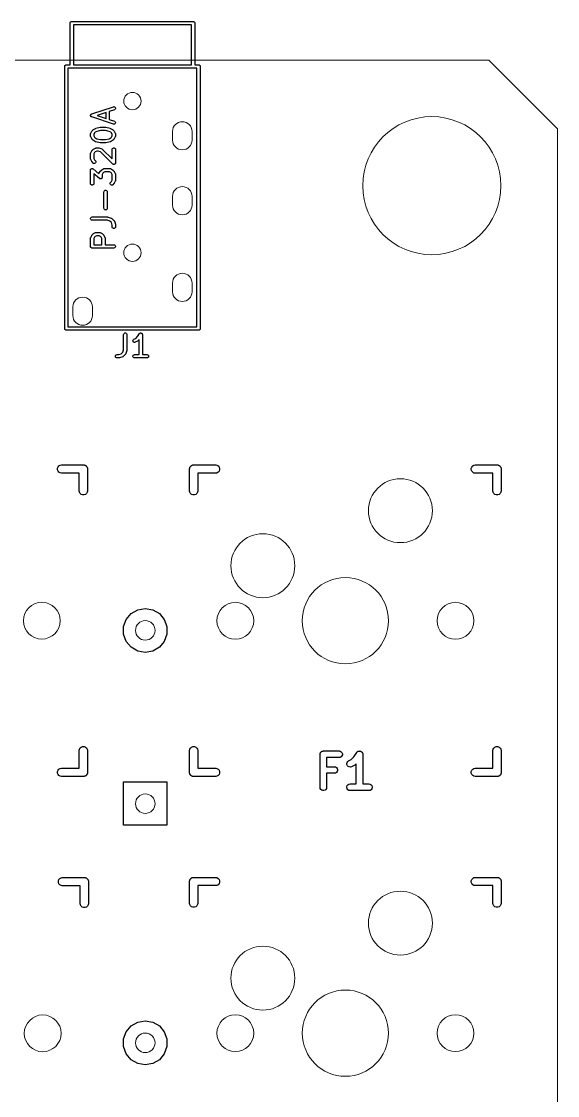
# Model space of a CAD drawing. Header units: millimetres. Extents: x 24 to 207, y 13 to 184.
# Drawn here: x 142.48 to 167.22, y 134.18 to 183.76 of the extents above; entities that cross this region are included whole.
import ezdxf

# ---------------------------------------------------------------- set-up
doc = ezdxf.new("R2010")
doc.units = ezdxf.units.MM
doc.header["$MEASUREMENT"] = 0
doc.layers.get('0').update_dxf_attribs({"lineweight": 0, "true_color": 0xf6921e})
doc.layers.add('PCB', color=7, linetype='Continuous', lineweight=0, true_color=0x38e42f)
doc.layers.add('Silk', color=142, linetype='Continuous')

# ---------------------------------------------------------------- blocks, each defined once
blk = doc.blocks.new('PCB')
at = {"color": 0}
for p, q in [((101.98, 62.65), (-34.986, 62.65)), ((105.149, 59.475), (101.98, 62.65)), ((87.383, 59.353), (87.383, 58.953)), ((88.283, 58.953), (88.283, 59.353)), ((105.149, 59.475), (105.15, -37.577)), ((87.383, 56.353), (87.383, 55.953)), ((88.283, 55.953), (88.283, 56.353)), ((87.383, 52.353), (87.383, 51.953)), ((88.283, 51.953), (88.283, 52.353)), ((82.783, 51.253), (82.783, 50.853)), ((83.683, 50.853), (83.683, 51.253))]:
    blk.add_line(p, q, dxfattribs=at)
for centre, radius in [((85.533, 60.753), 0.4), ((99.346, 56.849), 3.188), ((85.533, 53.753), 0.4), ((97.9, 41.844), 1.475), ((91.55, 39.304), 1.475), ((95.36, 36.764), 1.99), ((81.348, 36.766), 0.85), ((90.28, 36.764), 0.85), ((100.44, 36.764), 0.85), ((86.124, 36.319), 0.45), ((86.124, 28.319), 0.45), ((97.9, 22.804), 1.475), ((91.55, 20.264), 1.475), ((95.36, 17.724), 1.99), ((81.39, 17.716), 0.85), ((90.28, 17.724), 0.85), ((100.44, 17.724), 0.85), ((86.124, 17.279), 0.45)]:
    blk.add_circle(centre, radius, dxfattribs=at)
for centre, start, end in [((87.833, 59.353), 90, 180), ((87.833, 59.353), 0, 90), ((87.833, 58.953), 180, 270), ((87.833, 58.953), 270, 0), ((87.833, 56.353), 90, 180), ((87.833, 56.353), 0, 90), ((87.833, 55.953), 180, 270), ((87.833, 55.953), 270, 0), ((87.833, 52.353), 90, 180), ((87.833, 52.353), 0, 90), ((83.233, 51.253), 90, 180), ((83.233, 51.253), 0, 90), ((87.833, 51.953), 180, 270), ((87.833, 51.953), 270, 0), ((83.233, 50.853), 180, 270), ((83.233, 50.853), 270, 0)]:
    blk.add_arc(centre, 0.45, start, end, dxfattribs=at)

msp = doc.modelspace()

# ---------------------------------------------------------------- linework, layer by layer
at = {"layer": 'Silk', "linetype": 'Continuous'}
for p, q in [((144.728, 183.699), (144.73, 183.705)), ((144.728, 183.692), (144.728, 183.699)), ((144.728, 181.761), (144.728, 183.692)), ((144.73, 183.705), (144.731, 183.712)), ((144.731, 183.712), (144.735, 183.717)), ((144.735, 183.717), (144.737, 183.724)), ((144.737, 183.724), (144.741, 183.729)), ((144.741, 183.729), (144.745, 183.734)), ((144.745, 183.734), (144.75, 183.739)), ((144.75, 183.739), (144.754, 183.744)), ((144.754, 183.744), (144.76, 183.747)), ((144.76, 183.747), (144.765, 183.751)), ((144.765, 183.751), (144.771, 183.754)), ((144.771, 183.754), (144.777, 183.757)), ((144.777, 183.757), (144.784, 183.758)), ((144.784, 183.758), (144.79, 183.761)), ((144.79, 183.761), (144.796, 183.761)), ((144.796, 183.761), (144.797, 183.761)), ((144.797, 183.761), (150.41, 183.761)), ((144.878, 183.611), (144.878, 181.761)), ((150.328, 183.611), (144.878, 183.611)), ((150.328, 181.761), (150.328, 183.611)), ((150.41, 183.761), (150.416, 183.761)), ((150.41, 183.761), (150.41, 183.761)), ((150.416, 183.761), (150.423, 183.758)), ((150.423, 183.758), (150.429, 183.757)), ((150.429, 183.757), (150.435, 183.754)), ((150.435, 183.754), (150.441, 183.751)), ((150.441, 183.751), (150.446, 183.747)), ((150.446, 183.747), (150.452, 183.744)), ((150.452, 183.744), (150.456, 183.739)), ((150.456, 183.739), (150.461, 183.734)), ((150.461, 183.734), (150.465, 183.729)), ((150.465, 183.729), (150.469, 183.724)), ((150.469, 183.724), (150.471, 183.717)), ((150.471, 183.717), (150.475, 183.712)), ((150.475, 183.712), (150.476, 183.705)), ((150.476, 183.705), (150.478, 183.699)), ((150.478, 183.699), (150.478, 183.692)), ((150.478, 183.692), (150.478, 183.692)), ((150.478, 183.692), (150.478, 181.761)), ((144.478, 181.699), (144.48, 181.705)), ((144.478, 181.692), (144.478, 181.699)), ((144.478, 169.599), (144.478, 181.692)), ((144.478, 181.692), (144.478, 181.692)), ((144.48, 181.705), (144.481, 181.712)), ((144.481, 181.712), (144.485, 181.717)), ((144.485, 181.717), (144.487, 181.724)), ((144.487, 181.724), (144.491, 181.729)), ((144.491, 181.729), (144.495, 181.734)), ((144.495, 181.734), (144.5, 181.739)), ((144.5, 181.739), (144.504, 181.744)), ((144.504, 181.744), (144.51, 181.747)), ((144.51, 181.747), (144.515, 181.751)), ((144.515, 181.751), (144.521, 181.754)), ((144.521, 181.754), (144.527, 181.757)), ((144.527, 181.757), (144.534, 181.758)), ((144.534, 181.758), (144.54, 181.761)), ((144.54, 181.761), (144.546, 181.761)), ((144.546, 181.761), (144.547, 181.761)), ((144.547, 181.761), (144.728, 181.761)), ((144.628, 181.611), (144.628, 169.661)), ((150.578, 181.611), (144.628, 181.611)), ((144.878, 181.761), (150.328, 181.761)), ((150.478, 181.761), (150.66, 181.761)), ((150.578, 169.661), (150.578, 181.611)), ((150.66, 181.761), (150.66, 181.761)), ((150.66, 181.761), (150.666, 181.761)), ((150.666, 181.761), (150.673, 181.758)), ((150.673, 181.758), (150.679, 181.757)), ((150.679, 181.757), (150.685, 181.754)), ((150.685, 181.754), (150.691, 181.751)), ((150.691, 181.751), (150.696, 181.747)), ((150.696, 181.747), (150.702, 181.744)), ((150.702, 181.744), (150.706, 181.739)), ((150.706, 181.739), (150.711, 181.734)), ((150.711, 181.734), (150.715, 181.729)), ((150.715, 181.729), (150.719, 181.724)), ((150.719, 181.724), (150.721, 181.717)), ((150.721, 181.717), (150.725, 181.712)), ((150.725, 181.712), (150.726, 181.705)), ((150.726, 181.705), (150.728, 181.699)), ((150.728, 181.699), (150.728, 181.692)), ((150.728, 181.692), (150.728, 181.692)), ((150.728, 181.692), (150.728, 169.579)), ((145.708, 179.486), (145.717, 179.492)), ((145.717, 179.492), (145.719, 179.492)), ((145.719, 179.492), (145.721, 179.493)), ((145.721, 179.493), (146.721, 179.827)), ((146.384, 179.556), (145.982, 179.422)), ((146.384, 179.288), (146.384, 179.556)), ((146.769, 179.685), (146.534, 179.606)), ((146.534, 179.606), (146.534, 179.238)), ((146.721, 179.827), (146.747, 179.831)), ((146.747, 179.831), (146.772, 179.825)), ((146.791, 179.697), (146.769, 179.685)), ((146.772, 179.825), (146.795, 179.812)), ((146.809, 179.716), (146.791, 179.697)), ((146.795, 179.812), (146.811, 179.791)), ((146.818, 179.741), (146.809, 179.716)), ((146.811, 179.791), (146.819, 179.767)), ((146.819, 179.767), (146.818, 179.741)), ((145.671, 179.437), (145.675, 179.448)), ((145.671, 179.435), (145.671, 179.437)), ((145.671, 179.433), (145.671, 179.435)), ((145.671, 179.422), (145.671, 179.433)), ((145.671, 179.411), (145.671, 179.422)), ((145.671, 179.409), (145.671, 179.411)), ((145.671, 179.407), (145.671, 179.409)), ((145.675, 179.397), (145.671, 179.407)), ((145.675, 179.448), (145.679, 179.458)), ((145.679, 179.387), (145.675, 179.397)), ((145.679, 179.458), (145.68, 179.46)), ((145.68, 179.385), (145.679, 179.387)), ((145.68, 179.46), (145.681, 179.462)), ((145.681, 179.383), (145.68, 179.385)), ((145.681, 179.462), (145.688, 179.47)), ((145.688, 179.375), (145.681, 179.383)), ((145.688, 179.47), (145.695, 179.478)), ((145.695, 179.366), (145.688, 179.375)), ((145.695, 179.478), (145.697, 179.48)), ((145.697, 179.365), (145.695, 179.366)), ((145.697, 179.48), (145.698, 179.481)), ((145.698, 179.364), (145.697, 179.365)), ((145.698, 179.481), (145.708, 179.486)), ((145.708, 179.358), (145.698, 179.364)), ((145.717, 179.353), (145.708, 179.358)), ((145.719, 179.352), (145.717, 179.353)), ((145.721, 179.351), (145.719, 179.352)), ((146.721, 179.018), (145.721, 179.351)), ((145.982, 179.422), (146.384, 179.288)), ((146.534, 179.238), (146.769, 179.16)), ((146.747, 179.014), (146.721, 179.018)), ((146.772, 179.019), (146.747, 179.014)), ((146.769, 179.16), (146.791, 179.148)), ((146.795, 179.033), (146.772, 179.019)), ((146.791, 179.148), (146.809, 179.128)), ((146.811, 179.053), (146.795, 179.033)), ((146.809, 179.128), (146.818, 179.104)), ((146.819, 179.078), (146.811, 179.053)), ((146.818, 179.104), (146.819, 179.078)), ((145.67, 178.574), (145.673, 178.582)), ((145.671, 178.569), (145.67, 178.574)), ((145.67, 178.565), (145.671, 178.569)), ((145.67, 178.47), (145.67, 178.565)), ((145.673, 178.582), (145.674, 178.591)), ((145.674, 178.591), (145.676, 178.595)), ((145.676, 178.595), (145.678, 178.599)), ((145.678, 178.599), (145.725, 178.694)), ((145.725, 178.694), (145.733, 178.704)), ((145.733, 178.704), (145.739, 178.713)), ((145.739, 178.713), (145.787, 178.761)), ((145.787, 178.761), (145.797, 178.768)), ((145.797, 178.768), (145.806, 178.775)), ((145.806, 178.775), (145.902, 178.823)), ((145.854, 178.616), (145.82, 178.547)), ((145.82, 178.547), (145.82, 178.488)), ((145.884, 178.646), (145.854, 178.616)), ((145.961, 178.685), (145.884, 178.646)), ((145.902, 178.823), (145.91, 178.825)), ((145.91, 178.825), (145.917, 178.828)), ((145.917, 178.828), (146.108, 178.876)), ((146.135, 178.728), (145.961, 178.685)), ((146.108, 178.876), (146.117, 178.877)), ((146.117, 178.877), (146.126, 178.878)), ((146.126, 178.878), (146.364, 178.878)), ((146.355, 178.728), (146.135, 178.728)), ((146.528, 178.685), (146.355, 178.728)), ((146.364, 178.878), (146.373, 178.877)), ((146.373, 178.877), (146.382, 178.876)), ((146.382, 178.876), (146.573, 178.828)), ((146.605, 178.646), (146.528, 178.685)), ((146.573, 178.828), (146.58, 178.825)), ((146.58, 178.825), (146.588, 178.823)), ((146.588, 178.823), (146.683, 178.775)), ((146.636, 178.616), (146.605, 178.646)), ((146.67, 178.547), (146.636, 178.616)), ((146.67, 178.488), (146.67, 178.547)), ((146.683, 178.775), (146.693, 178.768)), ((146.693, 178.768), (146.703, 178.761)), ((146.703, 178.761), (146.75, 178.713)), ((146.75, 178.713), (146.757, 178.704)), ((146.757, 178.704), (146.764, 178.694)), ((146.764, 178.694), (146.812, 178.599)), ((146.812, 178.599), (146.813, 178.595)), ((146.813, 178.595), (146.815, 178.591)), ((146.815, 178.591), (146.817, 178.582)), ((146.817, 178.582), (146.819, 178.574)), ((146.819, 178.574), (146.819, 178.569)), ((146.819, 178.569), (146.82, 178.565)), ((146.82, 178.565), (146.82, 178.47)), ((145.671, 178.466), (145.67, 178.47)), ((145.67, 178.461), (145.671, 178.466)), ((145.673, 178.453), (145.67, 178.461)), ((145.674, 178.444), (145.673, 178.453)), ((145.676, 178.441), (145.674, 178.444)), ((145.678, 178.436), (145.676, 178.441)), ((145.725, 178.341), (145.678, 178.436)), ((145.733, 178.331), (145.725, 178.341)), ((145.739, 178.322), (145.733, 178.331)), ((145.787, 178.274), (145.739, 178.322)), ((145.797, 178.267), (145.787, 178.274)), ((145.806, 178.26), (145.797, 178.267)), ((145.902, 178.212), (145.806, 178.26)), ((145.82, 178.488), (145.854, 178.419)), ((145.854, 178.419), (145.884, 178.389)), ((145.884, 178.389), (145.961, 178.35)), ((145.91, 178.21), (145.902, 178.212)), ((145.917, 178.207), (145.91, 178.21)), ((146.108, 178.159), (145.917, 178.207)), ((145.961, 178.35), (146.135, 178.307)), ((146.117, 178.158), (146.108, 178.159)), ((146.126, 178.157), (146.117, 178.158)), ((146.364, 178.157), (146.126, 178.157)), ((146.135, 178.307), (146.355, 178.307)), ((146.355, 178.307), (146.528, 178.35)), ((146.373, 178.158), (146.364, 178.157)), ((146.382, 178.159), (146.373, 178.158)), ((146.573, 178.207), (146.382, 178.159)), ((146.528, 178.35), (146.605, 178.389)), ((146.58, 178.21), (146.573, 178.207)), ((146.588, 178.212), (146.58, 178.21)), ((146.683, 178.26), (146.588, 178.212)), ((146.605, 178.389), (146.636, 178.419)), ((146.636, 178.419), (146.67, 178.488)), ((146.693, 178.267), (146.683, 178.26)), ((146.703, 178.274), (146.693, 178.267)), ((146.75, 178.322), (146.703, 178.274)), ((146.757, 178.332), (146.75, 178.322)), ((146.764, 178.341), (146.757, 178.332)), ((146.812, 178.436), (146.764, 178.341)), ((146.813, 178.441), (146.812, 178.436)), ((146.815, 178.444), (146.813, 178.441)), ((146.817, 178.453), (146.815, 178.444)), ((146.819, 178.461), (146.817, 178.453)), ((146.82, 178.47), (146.819, 178.466)), ((146.819, 178.466), (146.819, 178.461)), ((145.67, 177.669), (145.673, 177.677)), ((145.671, 177.665), (145.67, 177.669)), ((145.67, 177.66), (145.671, 177.665)), ((145.67, 177.422), (145.67, 177.66)), ((145.673, 177.677), (145.674, 177.686)), ((145.674, 177.686), (145.676, 177.69)), ((145.676, 177.69), (145.678, 177.694)), ((145.678, 177.694), (145.725, 177.789)), ((145.725, 177.789), (145.733, 177.799)), ((145.733, 177.799), (145.739, 177.809)), ((145.739, 177.809), (145.787, 177.856)), ((145.787, 177.856), (145.797, 177.863)), ((145.797, 177.863), (145.806, 177.87)), ((145.806, 177.87), (145.902, 177.918)), ((145.854, 177.711), (145.82, 177.643)), ((145.82, 177.643), (145.82, 177.44)), ((145.884, 177.742), (145.854, 177.711)), ((145.953, 177.776), (145.884, 177.742)), ((145.902, 177.918), (145.906, 177.919)), ((145.906, 177.919), (145.91, 177.921)), ((145.91, 177.921), (145.918, 177.923)), ((145.918, 177.923), (145.927, 177.925)), ((145.927, 177.925), (145.931, 177.925)), ((145.931, 177.925), (145.935, 177.926)), ((145.935, 177.926), (146.031, 177.926)), ((146.018, 177.776), (145.953, 177.776)), ((146.133, 177.738), (146.018, 177.776)), ((146.031, 177.926), (146.042, 177.924)), ((146.042, 177.924), (146.054, 177.922)), ((146.054, 177.922), (146.197, 177.874)), ((146.692, 177.179), (146.133, 177.738)), ((146.197, 177.874), (146.201, 177.872)), ((146.201, 177.872), (146.205, 177.871)), ((146.205, 177.871), (146.212, 177.866)), ((146.212, 177.866), (146.22, 177.862)), ((146.22, 177.862), (146.223, 177.859)), ((146.223, 177.859), (146.226, 177.856)), ((146.226, 177.856), (146.67, 177.413)), ((146.67, 177.851), (146.674, 177.877)), ((146.67, 177.413), (146.67, 177.851)), ((146.674, 177.877), (146.687, 177.899)), ((146.687, 177.899), (146.707, 177.916)), ((146.707, 177.916), (146.732, 177.925)), ((146.732, 177.925), (146.758, 177.925)), ((146.758, 177.925), (146.782, 177.916)), ((146.782, 177.916), (146.802, 177.899)), ((146.802, 177.899), (146.815, 177.877)), ((146.815, 177.877), (146.82, 177.851)), ((146.82, 177.851), (146.82, 177.232)), ((145.671, 177.418), (145.67, 177.422)), ((145.67, 177.414), (145.671, 177.418)), ((145.673, 177.405), (145.67, 177.414)), ((145.674, 177.397), (145.673, 177.405)), ((145.676, 177.393), (145.674, 177.397)), ((145.678, 177.389), (145.676, 177.393)), ((145.725, 177.294), (145.678, 177.389)), ((145.733, 177.284), (145.725, 177.294)), ((145.739, 177.274), (145.733, 177.284)), ((145.787, 177.226), (145.739, 177.274)), ((145.808, 177.211), (145.787, 177.226)), ((145.834, 177.205), (145.808, 177.211)), ((145.82, 177.44), (145.854, 177.372)), ((145.859, 177.207), (145.834, 177.205)), ((145.854, 177.372), (145.893, 177.332)), ((145.883, 177.218), (145.859, 177.207)), ((145.901, 177.236), (145.883, 177.218)), ((145.893, 177.332), (145.908, 177.311)), ((145.912, 177.26), (145.901, 177.236)), ((145.908, 177.311), (145.915, 177.286)), ((145.915, 177.286), (145.912, 177.26)), ((146.7, 177.173), (146.692, 177.179)), ((146.707, 177.167), (146.7, 177.173)), ((146.71, 177.166), (146.707, 177.167)), ((146.713, 177.164), (146.71, 177.166)), ((146.723, 177.161), (146.713, 177.164)), ((146.732, 177.158), (146.723, 177.161)), ((146.735, 177.158), (146.732, 177.158)), ((146.738, 177.157), (146.735, 177.158)), ((146.748, 177.158), (146.738, 177.157)), ((146.758, 177.158), (146.748, 177.158)), ((146.761, 177.159), (146.758, 177.158)), ((146.764, 177.159), (146.761, 177.159)), ((146.773, 177.164), (146.764, 177.159)), ((146.782, 177.167), (146.773, 177.164)), ((146.785, 177.169), (146.782, 177.167)), ((146.788, 177.17), (146.785, 177.169)), ((146.795, 177.177), (146.788, 177.17)), ((146.802, 177.184), (146.795, 177.177)), ((146.804, 177.186), (146.802, 177.184)), ((146.806, 177.189), (146.804, 177.186)), ((146.81, 177.198), (146.806, 177.189)), ((146.815, 177.206), (146.81, 177.198)), ((146.816, 177.209), (146.815, 177.206)), ((146.817, 177.212), (146.816, 177.209)), ((146.818, 177.222), (146.817, 177.212)), ((146.82, 177.232), (146.818, 177.222)), ((145.67, 176.899), (145.671, 176.906)), ((145.67, 176.279), (145.67, 176.899)), ((145.671, 176.913), (145.673, 176.918)), ((145.671, 176.906), (145.671, 176.913)), ((145.673, 176.918), (145.674, 176.924)), ((145.674, 176.924), (145.678, 176.931)), ((145.678, 176.931), (145.681, 176.937)), ((145.681, 176.937), (145.684, 176.942)), ((145.684, 176.942), (145.687, 176.947)), ((145.687, 176.947), (145.693, 176.951)), ((145.693, 176.951), (145.698, 176.957)), ((145.698, 176.957), (145.703, 176.96)), ((145.703, 176.96), (145.707, 176.963)), ((145.707, 176.963), (145.714, 176.966)), ((145.714, 176.966), (145.721, 176.97)), ((145.721, 176.97), (145.726, 176.97)), ((145.726, 176.97), (145.732, 176.972)), ((145.732, 176.972), (145.739, 176.972)), ((145.739, 176.972), (145.746, 176.973)), ((145.746, 176.973), (145.752, 176.972)), ((145.752, 176.972), (145.758, 176.972)), ((145.758, 176.972), (145.765, 176.97)), ((145.765, 176.97), (145.772, 176.968)), ((145.772, 176.968), (145.777, 176.965)), ((145.777, 176.965), (145.782, 176.963)), ((145.782, 176.963), (145.788, 176.959)), ((145.788, 176.959), (145.794, 176.955)), ((145.794, 176.955), (146.054, 176.727)), ((146.076, 176.509), (145.82, 176.733)), ((145.82, 176.733), (145.82, 176.279)), ((146.054, 176.727), (146.055, 176.734)), ((146.055, 176.734), (146.057, 176.737)), ((146.057, 176.737), (146.059, 176.742)), ((146.059, 176.742), (146.106, 176.837)), ((146.106, 176.837), (146.113, 176.846)), ((146.113, 176.846), (146.12, 176.856)), ((146.12, 176.856), (146.168, 176.904)), ((146.168, 176.904), (146.178, 176.911)), ((146.178, 176.911), (146.187, 176.918)), ((146.183, 176.517), (146.178, 176.512)), ((146.186, 176.522), (146.183, 176.517)), ((146.19, 176.526), (146.186, 176.522)), ((146.187, 176.918), (146.283, 176.966)), ((146.193, 176.533), (146.19, 176.526)), ((146.196, 176.54), (146.193, 176.533)), ((146.197, 176.545), (146.196, 176.54)), ((146.199, 176.551), (146.197, 176.545)), ((146.201, 176.565), (146.199, 176.558)), ((146.199, 176.558), (146.199, 176.551)), ((146.235, 176.759), (146.201, 176.69)), ((146.201, 176.69), (146.201, 176.565)), ((146.265, 176.789), (146.235, 176.759)), ((146.334, 176.824), (146.265, 176.789)), ((146.283, 176.966), (146.287, 176.967)), ((146.287, 176.967), (146.291, 176.969)), ((146.291, 176.969), (146.299, 176.971)), ((146.299, 176.971), (146.308, 176.973)), ((146.308, 176.973), (146.312, 176.973)), ((146.312, 176.973), (146.316, 176.974)), ((146.316, 176.974), (146.554, 176.974)), ((146.537, 176.824), (146.334, 176.824)), ((146.605, 176.789), (146.537, 176.824)), ((146.554, 176.974), (146.559, 176.973)), ((146.559, 176.973), (146.563, 176.973)), ((146.563, 176.973), (146.571, 176.971)), ((146.571, 176.971), (146.58, 176.969)), ((146.58, 176.969), (146.584, 176.967)), ((146.584, 176.967), (146.588, 176.966)), ((146.588, 176.966), (146.683, 176.918)), ((146.636, 176.759), (146.605, 176.789)), ((146.67, 176.69), (146.636, 176.759)), ((146.67, 176.44), (146.67, 176.69)), ((146.683, 176.918), (146.693, 176.911)), ((146.693, 176.911), (146.703, 176.904)), ((146.703, 176.904), (146.75, 176.856)), ((146.75, 176.856), (146.757, 176.846)), ((146.757, 176.846), (146.764, 176.837)), ((146.764, 176.837), (146.812, 176.742)), ((146.812, 176.742), (146.813, 176.737)), ((146.813, 176.737), (146.815, 176.734)), ((146.815, 176.734), (146.817, 176.725)), ((146.817, 176.725), (146.819, 176.717)), ((146.819, 176.717), (146.819, 176.712)), ((146.819, 176.712), (146.82, 176.708)), ((146.82, 176.708), (146.82, 176.422)), ((145.674, 176.254), (145.67, 176.279)), ((145.687, 176.231), (145.674, 176.254)), ((145.707, 176.215), (145.687, 176.231)), ((145.732, 176.206), (145.707, 176.215)), ((145.758, 176.206), (145.732, 176.206)), ((145.782, 176.215), (145.758, 176.206)), ((145.802, 176.231), (145.782, 176.215)), ((145.815, 176.254), (145.802, 176.231)), ((145.82, 176.279), (145.815, 176.254)), ((146.083, 176.505), (146.076, 176.509)), ((146.088, 176.5), (146.083, 176.505)), ((146.094, 176.498), (146.088, 176.5)), ((146.099, 176.495), (146.094, 176.498)), ((146.106, 176.494), (146.099, 176.495)), ((146.113, 176.491), (146.106, 176.494)), ((146.119, 176.491), (146.113, 176.491)), ((146.124, 176.49), (146.119, 176.491)), ((146.131, 176.491), (146.124, 176.49)), ((146.139, 176.491), (146.131, 176.491)), ((146.144, 176.493), (146.139, 176.491)), ((146.15, 176.494), (146.144, 176.493)), ((146.156, 176.498), (146.15, 176.494)), ((146.163, 176.5), (146.156, 176.498)), ((146.168, 176.504), (146.163, 176.5)), ((146.173, 176.507), (146.168, 176.504)), ((146.178, 176.512), (146.173, 176.507)), ((146.575, 176.286), (146.582, 176.311)), ((146.577, 176.26), (146.575, 176.286)), ((146.588, 176.236), (146.577, 176.26)), ((146.582, 176.311), (146.597, 176.332)), ((146.607, 176.218), (146.588, 176.236)), ((146.597, 176.332), (146.636, 176.372)), ((146.63, 176.207), (146.607, 176.218)), ((146.656, 176.205), (146.63, 176.207)), ((146.636, 176.372), (146.67, 176.44)), ((146.681, 176.211), (146.656, 176.205)), ((146.703, 176.226), (146.681, 176.211)), ((146.75, 176.274), (146.703, 176.226)), ((146.757, 176.284), (146.75, 176.274)), ((146.764, 176.294), (146.757, 176.284)), ((146.812, 176.389), (146.764, 176.294)), ((146.813, 176.393), (146.812, 176.389)), ((146.815, 176.397), (146.813, 176.393)), ((146.817, 176.405), (146.815, 176.397)), ((146.819, 176.414), (146.817, 176.405)), ((146.82, 176.422), (146.819, 176.418)), ((146.819, 176.418), (146.819, 176.414)), ((146.289, 175.899), (146.293, 175.924)), ((146.289, 175.137), (146.289, 175.899)), ((146.293, 175.924), (146.306, 175.947)), ((146.306, 175.947), (146.326, 175.963)), ((146.326, 175.963), (146.351, 175.972)), ((146.351, 175.972), (146.377, 175.972)), ((146.377, 175.972), (146.401, 175.963)), ((146.401, 175.963), (146.421, 175.947)), ((146.421, 175.947), (146.434, 175.924)), ((146.434, 175.924), (146.439, 175.899)), ((146.439, 175.899), (146.439, 175.137)), ((146.293, 175.111), (146.289, 175.137)), ((146.306, 175.088), (146.293, 175.111)), ((146.326, 175.072), (146.306, 175.088)), ((146.351, 175.063), (146.326, 175.072)), ((146.377, 175.063), (146.351, 175.063)), ((146.401, 175.072), (146.377, 175.063)), ((146.421, 175.088), (146.401, 175.072)), ((146.434, 175.111), (146.421, 175.088)), ((146.439, 175.137), (146.434, 175.111)), ((145.671, 174.673), (145.68, 174.698)), ((145.671, 174.647), (145.671, 174.673)), ((145.68, 174.623), (145.671, 174.647)), ((145.68, 174.698), (145.697, 174.718)), ((145.697, 174.603), (145.68, 174.623)), ((145.697, 174.718), (145.719, 174.731)), ((145.719, 174.59), (145.697, 174.603)), ((145.719, 174.731), (145.745, 174.735)), ((145.745, 174.585), (145.719, 174.59)), ((145.745, 174.735), (146.459, 174.735)), ((146.447, 174.585), (145.745, 174.585)), ((146.561, 174.547), (146.447, 174.585)), ((146.459, 174.735), (146.471, 174.733)), ((146.471, 174.733), (146.483, 174.732)), ((146.483, 174.732), (146.626, 174.684)), ((146.632, 174.477), (146.561, 174.547)), ((146.626, 174.684), (146.629, 174.682)), ((146.629, 174.682), (146.634, 174.681)), ((146.634, 174.681), (146.641, 174.676)), ((146.641, 174.676), (146.649, 174.672)), ((146.649, 174.672), (146.651, 174.668)), ((146.651, 174.668), (146.655, 174.666)), ((146.655, 174.666), (146.75, 174.571)), ((146.75, 174.571), (146.753, 174.567)), ((146.753, 174.567), (146.756, 174.564)), ((146.756, 174.564), (146.76, 174.556)), ((146.76, 174.556), (146.765, 174.549)), ((146.765, 174.549), (146.766, 174.545)), ((146.766, 174.545), (146.768, 174.541)), ((146.768, 174.541), (146.816, 174.398)), ((146.67, 174.363), (146.632, 174.477)), ((146.67, 174.279), (146.67, 174.363)), ((146.674, 174.254), (146.67, 174.279)), ((146.687, 174.231), (146.674, 174.254)), ((146.707, 174.215), (146.687, 174.231)), ((146.732, 174.206), (146.707, 174.215)), ((146.758, 174.206), (146.732, 174.206)), ((146.782, 174.215), (146.758, 174.206)), ((146.802, 174.231), (146.782, 174.215)), ((146.815, 174.254), (146.802, 174.231)), ((146.82, 174.279), (146.815, 174.254)), ((146.816, 174.398), (146.818, 174.387)), ((146.818, 174.387), (146.82, 174.375)), ((146.82, 174.375), (146.82, 174.279)), ((145.67, 173.764), (145.673, 173.773)), ((145.671, 173.76), (145.67, 173.764)), ((145.67, 173.756), (145.671, 173.76)), ((145.67, 173.375), (145.67, 173.756)), ((145.673, 173.773), (145.674, 173.781)), ((145.674, 173.781), (145.676, 173.785)), ((145.676, 173.785), (145.678, 173.789)), ((145.678, 173.789), (145.725, 173.884)), ((145.725, 173.884), (145.733, 173.894)), ((145.733, 173.894), (145.739, 173.904)), ((145.739, 173.904), (145.787, 173.952)), ((145.787, 173.952), (145.797, 173.958)), ((145.797, 173.958), (145.806, 173.966)), ((145.806, 173.966), (145.902, 174.013)), ((145.854, 173.806), (145.82, 173.738)), ((145.82, 173.738), (145.82, 173.45)), ((145.884, 173.837), (145.854, 173.806)), ((145.953, 173.871), (145.884, 173.837)), ((145.902, 174.013), (145.906, 174.014)), ((145.906, 174.014), (145.91, 174.017)), ((145.91, 174.017), (145.918, 174.018)), ((145.918, 174.018), (145.927, 174.021)), ((145.927, 174.021), (145.931, 174.02)), ((145.931, 174.02), (145.935, 174.021)), ((145.935, 174.021), (146.078, 174.021)), ((146.06, 173.871), (145.953, 173.871)), ((146.129, 173.837), (146.06, 173.871)), ((146.078, 174.021), (146.082, 174.02)), ((146.082, 174.02), (146.087, 174.021)), ((146.087, 174.021), (146.095, 174.018)), ((146.095, 174.018), (146.104, 174.017)), ((146.104, 174.017), (146.108, 174.014)), ((146.108, 174.014), (146.112, 174.013)), ((146.112, 174.013), (146.207, 173.966)), ((146.159, 173.806), (146.129, 173.837)), ((146.194, 173.738), (146.159, 173.806)), ((146.194, 173.45), (146.194, 173.738)), ((146.207, 173.966), (146.217, 173.958)), ((146.217, 173.958), (146.226, 173.952)), ((146.226, 173.952), (146.274, 173.904)), ((146.274, 173.904), (146.281, 173.894)), ((146.281, 173.894), (146.288, 173.884)), ((146.288, 173.884), (146.336, 173.789)), ((146.336, 173.789), (146.337, 173.785)), ((146.337, 173.785), (146.339, 173.781)), ((146.339, 173.781), (146.341, 173.773)), ((146.341, 173.773), (146.343, 173.764)), ((146.343, 173.764), (146.343, 173.76)), ((146.343, 173.76), (146.344, 173.756)), ((146.344, 173.756), (146.344, 173.45)), ((145.671, 173.368), (145.67, 173.375)), ((145.671, 173.362), (145.671, 173.368)), ((145.673, 173.356), (145.671, 173.362)), ((145.674, 173.349), (145.673, 173.356)), ((145.678, 173.343), (145.674, 173.349)), ((145.68, 173.337), (145.678, 173.343)), ((145.684, 173.332), (145.68, 173.337)), ((145.687, 173.326), (145.684, 173.332)), ((145.692, 173.322), (145.687, 173.326)), ((145.697, 173.317), (145.692, 173.322)), ((145.702, 173.314), (145.697, 173.317)), ((145.707, 173.31), (145.702, 173.314)), ((145.713, 173.308), (145.707, 173.31)), ((145.719, 173.304), (145.713, 173.308)), ((145.726, 173.303), (145.719, 173.304)), ((145.732, 173.301), (145.726, 173.303)), ((145.738, 173.301), (145.732, 173.301)), ((145.745, 173.3), (145.738, 173.301)), ((146.745, 173.3), (145.745, 173.3)), ((145.82, 173.45), (146.194, 173.45)), ((146.344, 173.45), (146.745, 173.45)), ((146.745, 173.45), (146.77, 173.445)), ((146.77, 173.304), (146.745, 173.3)), ((146.77, 173.445), (146.793, 173.432)), ((146.793, 173.317), (146.77, 173.304)), ((146.793, 173.432), (146.81, 173.412)), ((146.81, 173.337), (146.793, 173.317)), ((146.81, 173.412), (146.819, 173.388)), ((146.819, 173.362), (146.81, 173.337)), ((146.819, 173.388), (146.819, 173.362)), ((144.478, 169.572), (144.478, 169.599)), ((144.48, 169.566), (144.478, 169.572)), ((144.628, 169.661), (150.578, 169.661)), ((150.728, 169.572), (150.726, 169.566)), ((150.728, 169.579), (150.728, 169.579)), ((150.728, 169.579), (150.728, 169.572)), ((144.481, 169.559), (144.48, 169.566)), ((144.485, 169.554), (144.481, 169.559)), ((144.487, 169.547), (144.485, 169.554)), ((144.491, 169.542), (144.487, 169.547)), ((144.495, 169.537), (144.491, 169.542)), ((144.5, 169.532), (144.495, 169.537)), ((144.504, 169.527), (144.5, 169.532)), ((144.51, 169.524), (144.504, 169.527)), ((144.515, 169.52), (144.51, 169.524)), ((144.521, 169.517), (144.515, 169.52)), ((144.527, 169.514), (144.521, 169.517)), ((144.534, 169.513), (144.527, 169.514)), ((144.54, 169.511), (144.534, 169.513)), ((144.546, 169.511), (144.54, 169.511)), ((144.547, 169.511), (144.546, 169.511)), ((150.66, 169.511), (144.547, 169.511)), ((147.197, 169.307), (147.202, 169.333)), ((147.197, 168.605), (147.197, 169.307)), ((147.202, 169.333), (147.215, 169.355)), ((147.215, 169.355), (147.235, 169.372)), ((147.235, 169.372), (147.259, 169.381)), ((147.259, 169.381), (147.285, 169.381)), ((147.285, 169.381), (147.31, 169.372)), ((147.31, 169.372), (147.33, 169.355)), ((147.33, 169.355), (147.343, 169.333)), ((147.343, 169.333), (147.347, 169.307)), ((147.347, 169.307), (147.347, 168.593)), ((147.646, 169.073), (147.667, 169.088)), ((147.667, 169.088), (147.752, 169.131)), ((147.752, 169.131), (147.833, 169.212)), ((147.833, 169.212), (147.924, 169.349)), ((147.912, 169.078), (147.849, 169.016)), ((147.912, 168.382), (147.912, 169.078)), ((147.924, 169.349), (147.927, 169.352)), ((147.927, 169.352), (147.929, 169.355)), ((147.929, 169.355), (147.936, 169.361)), ((147.936, 169.361), (147.942, 169.368)), ((147.942, 169.368), (147.946, 169.369)), ((147.946, 169.369), (147.949, 169.372)), ((147.949, 169.372), (147.957, 169.375)), ((147.957, 169.375), (147.965, 169.379)), ((147.965, 169.379), (147.97, 169.38)), ((147.97, 169.38), (147.974, 169.381)), ((147.974, 169.381), (147.982, 169.381)), ((147.982, 169.381), (147.991, 169.382)), ((147.991, 169.382), (147.995, 169.381)), ((147.995, 169.381), (148, 169.381)), ((148, 169.381), (148.008, 169.378)), ((148.008, 169.378), (148.017, 169.376)), ((148.017, 169.376), (148.02, 169.373)), ((148.02, 169.373), (148.024, 169.372)), ((148.024, 169.372), (148.031, 169.366)), ((148.031, 169.366), (148.038, 169.361)), ((148.038, 169.361), (148.041, 169.358)), ((148.041, 169.358), (148.044, 169.355)), ((148.044, 169.355), (148.048, 169.348)), ((148.048, 169.348), (148.054, 169.34)), ((148.054, 169.34), (148.055, 169.336)), ((148.055, 169.336), (148.057, 169.333)), ((148.057, 169.333), (148.059, 169.324)), ((148.059, 169.324), (148.061, 169.315)), ((148.061, 169.315), (148.061, 169.311)), ((148.061, 169.311), (148.062, 169.307)), ((148.062, 169.307), (148.062, 168.382)), ((150.666, 169.511), (150.66, 169.511)), ((150.66, 169.511), (150.66, 169.511)), ((150.673, 169.513), (150.666, 169.511)), ((150.679, 169.514), (150.673, 169.513)), ((150.685, 169.517), (150.679, 169.514)), ((150.691, 169.52), (150.685, 169.517)), ((150.696, 169.524), (150.691, 169.52)), ((150.702, 169.527), (150.696, 169.524)), ((150.706, 169.532), (150.702, 169.527)), ((150.711, 169.537), (150.706, 169.532)), ((150.715, 169.542), (150.711, 169.537)), ((150.719, 169.547), (150.715, 169.542)), ((150.721, 169.554), (150.719, 169.547)), ((150.725, 169.559), (150.721, 169.554)), ((150.726, 169.566), (150.725, 169.559)), ((147.159, 168.49), (147.197, 168.605)), ((147.345, 168.581), (147.343, 168.569)), ((147.347, 168.593), (147.345, 168.581)), ((147.626, 169.026), (147.632, 169.051)), ((147.629, 169), (147.626, 169.026)), ((147.641, 168.977), (147.629, 169)), ((147.632, 169.051), (147.646, 169.073)), ((147.66, 168.959), (147.641, 168.977)), ((147.683, 168.948), (147.66, 168.959)), ((147.709, 168.947), (147.683, 168.948)), ((147.734, 168.954), (147.709, 168.947)), ((147.83, 169.002), (147.734, 168.954)), ((147.839, 169.009), (147.83, 169.002)), ((147.849, 169.016), (147.839, 169.009)), ((146.817, 168.32), (146.826, 168.345)), ((146.817, 168.294), (146.817, 168.32)), ((146.826, 168.27), (146.817, 168.294)), ((146.826, 168.345), (146.843, 168.365)), ((146.843, 168.25), (146.826, 168.27)), ((146.843, 168.365), (146.866, 168.378)), ((146.866, 168.237), (146.843, 168.25)), ((146.866, 168.378), (146.891, 168.382)), ((146.891, 168.232), (146.866, 168.237)), ((146.891, 168.382), (146.974, 168.382)), ((146.987, 168.232), (146.891, 168.232)), ((146.974, 168.382), (147.089, 168.42)), ((146.998, 168.234), (146.987, 168.232)), ((147.01, 168.236), (146.998, 168.234)), ((147.153, 168.284), (147.01, 168.236)), ((147.089, 168.42), (147.159, 168.49)), ((147.157, 168.286), (147.153, 168.284)), ((147.161, 168.287), (147.157, 168.286)), ((147.168, 168.292), (147.161, 168.287)), ((147.176, 168.296), (147.168, 168.292)), ((147.179, 168.299), (147.176, 168.296)), ((147.182, 168.302), (147.179, 168.299)), ((147.278, 168.397), (147.182, 168.302)), ((147.28, 168.4), (147.278, 168.397)), ((147.283, 168.403), (147.28, 168.4)), ((147.288, 168.411), (147.283, 168.403)), ((147.293, 168.418), (147.288, 168.411)), ((147.294, 168.422), (147.293, 168.418)), ((147.296, 168.426), (147.294, 168.422)), ((147.343, 168.569), (147.296, 168.426)), ((147.627, 168.32), (147.636, 168.345)), ((147.627, 168.294), (147.627, 168.32)), ((147.636, 168.27), (147.627, 168.294)), ((147.636, 168.345), (147.653, 168.365)), ((147.653, 168.25), (147.636, 168.27)), ((147.653, 168.365), (147.675, 168.378)), ((147.675, 168.237), (147.653, 168.25)), ((147.675, 168.378), (147.701, 168.382)), ((147.701, 168.232), (147.675, 168.237)), ((147.701, 168.382), (147.912, 168.382)), ((148.272, 168.232), (147.701, 168.232)), ((148.062, 168.382), (148.272, 168.382)), ((148.272, 168.382), (148.298, 168.378)), ((148.298, 168.237), (148.272, 168.232)), ((148.298, 168.378), (148.32, 168.365)), ((148.32, 168.25), (148.298, 168.237)), ((148.32, 168.365), (148.337, 168.345)), ((148.337, 168.27), (148.32, 168.25)), ((148.337, 168.345), (148.346, 168.32)), ((148.346, 168.294), (148.337, 168.27)), ((148.346, 168.32), (148.346, 168.294)), ((144.147, 163.132), (144.17, 163.195)), ((144.147, 163.065), (144.147, 163.132)), ((144.17, 163.195), (144.213, 163.247)), ((144.213, 163.247), (144.272, 163.28)), ((144.272, 163.28), (144.321, 163.289)), ((144.321, 163.289), (145.354, 163.289)), ((145.354, 163.289), (145.371, 163.289)), ((145.354, 163.289), (145.354, 163.289)), ((145.371, 163.289), (145.387, 163.283)), ((145.387, 163.283), (145.404, 163.28)), ((145.404, 163.28), (145.419, 163.272)), ((145.419, 163.272), (145.434, 163.266)), ((145.434, 163.266), (145.447, 163.255)), ((145.447, 163.255), (145.462, 163.247)), ((145.462, 163.247), (145.473, 163.234)), ((145.473, 163.234), (145.486, 163.223)), ((145.486, 163.223), (145.494, 163.208)), ((145.494, 163.208), (145.505, 163.195)), ((145.505, 163.195), (145.511, 163.179)), ((145.511, 163.179), (145.52, 163.165)), ((145.52, 163.165), (145.522, 163.148)), ((145.522, 163.148), (145.528, 163.132)), ((145.528, 163.132), (145.528, 163.115)), ((150.24, 163.13), (150.245, 163.146)), ((150.24, 163.113), (150.24, 163.13)), ((150.245, 163.146), (150.248, 163.163)), ((150.248, 163.163), (150.257, 163.177)), ((150.257, 163.177), (150.262, 163.193)), ((150.262, 163.193), (150.273, 163.206)), ((150.273, 163.206), (150.282, 163.221)), ((150.282, 163.221), (150.295, 163.232)), ((150.295, 163.232), (150.306, 163.245)), ((150.306, 163.245), (150.32, 163.253)), ((150.32, 163.253), (150.333, 163.264)), ((150.333, 163.264), (150.349, 163.27)), ((150.349, 163.27), (150.364, 163.278)), ((150.364, 163.278), (150.381, 163.281)), ((150.381, 163.281), (150.396, 163.287)), ((150.396, 163.287), (150.413, 163.287)), ((150.413, 163.287), (150.413, 163.287)), ((150.413, 163.287), (151.447, 163.287)), ((151.447, 163.287), (151.496, 163.278)), ((151.496, 163.278), (151.554, 163.245)), ((151.554, 163.245), (151.598, 163.193)), ((151.598, 163.193), (151.62, 163.13)), ((151.62, 163.13), (151.62, 163.063)), ((163.24, 163.13), (163.262, 163.193)), ((163.24, 163.063), (163.24, 163.13)), ((163.262, 163.193), (163.306, 163.245)), ((163.306, 163.245), (163.364, 163.278)), ((163.364, 163.278), (163.413, 163.287)), ((163.413, 163.287), (164.447, 163.287)), ((164.447, 163.287), (164.464, 163.287)), ((164.447, 163.287), (164.447, 163.287)), ((164.464, 163.287), (164.479, 163.281)), ((164.479, 163.281), (164.496, 163.278)), ((164.496, 163.278), (164.511, 163.27)), ((164.511, 163.27), (164.527, 163.264)), ((164.527, 163.264), (164.54, 163.253)), ((164.54, 163.253), (164.554, 163.245)), ((164.554, 163.245), (164.565, 163.232)), ((164.565, 163.232), (164.578, 163.221)), ((164.578, 163.221), (164.587, 163.206)), ((164.587, 163.206), (164.598, 163.193)), ((164.598, 163.193), (164.603, 163.177)), ((164.603, 163.177), (164.612, 163.163)), ((164.612, 163.163), (164.615, 163.146)), ((164.615, 163.146), (164.62, 163.13)), ((164.62, 163.13), (164.62, 163.113)), ((144.17, 163.002), (144.147, 163.065)), ((144.213, 162.95), (144.17, 163.002)), ((144.272, 162.917), (144.213, 162.95)), ((144.321, 162.908), (144.272, 162.917)), ((145.147, 162.908), (144.321, 162.908)), ((145.147, 162.082), (145.147, 162.908)), ((145.528, 163.115), (145.528, 163.115)), ((145.528, 163.115), (145.528, 162.082)), ((150.24, 162.08), (150.239, 163.113)), ((150.239, 163.113), (150.24, 163.113)), ((151.447, 162.906), (150.62, 162.906)), ((150.62, 162.906), (150.62, 162.08)), ((151.496, 162.915), (151.447, 162.906)), ((151.554, 162.948), (151.496, 162.915)), ((151.598, 163), (151.554, 162.948)), ((151.62, 163.063), (151.598, 163)), ((163.262, 163), (163.24, 163.063)), ((163.306, 162.948), (163.262, 163)), ((163.364, 162.915), (163.306, 162.948)), ((163.413, 162.906), (163.364, 162.915)), ((164.24, 162.906), (163.413, 162.906)), ((164.239, 162.08), (164.24, 162.906)), ((164.62, 163.113), (164.62, 163.113)), ((164.62, 163.113), (164.62, 162.08)), ((145.156, 162.032), (145.147, 162.082)), ((145.19, 161.974), (145.156, 162.032)), ((145.241, 161.931), (145.19, 161.974)), ((145.304, 161.908), (145.241, 161.931)), ((145.371, 161.908), (145.304, 161.908)), ((145.434, 161.931), (145.371, 161.908)), ((145.486, 161.974), (145.434, 161.931)), ((145.52, 162.032), (145.486, 161.974)), ((145.528, 162.082), (145.52, 162.032)), ((150.248, 162.03), (150.24, 162.08)), ((150.282, 161.972), (150.248, 162.03)), ((150.333, 161.929), (150.282, 161.972)), ((150.396, 161.906), (150.333, 161.929)), ((150.464, 161.906), (150.396, 161.906)), ((150.527, 161.929), (150.464, 161.906)), ((150.578, 161.972), (150.527, 161.929)), ((150.612, 162.03), (150.578, 161.972)), ((150.62, 162.08), (150.612, 162.03)), ((164.248, 162.03), (164.239, 162.08)), ((164.282, 161.972), (164.248, 162.03)), ((164.333, 161.929), (164.282, 161.972)), ((164.396, 161.906), (164.333, 161.929)), ((164.464, 161.906), (164.396, 161.906)), ((164.527, 161.929), (164.464, 161.906)), ((164.578, 161.972), (164.527, 161.929)), ((164.612, 162.03), (164.578, 161.972)), ((164.62, 162.08), (164.612, 162.03)), ((147.315, 156.159), (147.541, 156.429)), ((147.541, 156.429), (147.847, 156.606)), ((147.847, 156.606), (148.194, 156.667)), ((148.194, 156.667), (148.541, 156.606)), ((148.541, 156.606), (148.847, 156.429)), ((148.847, 156.429), (149.073, 156.159)), ((147.194, 155.828), (147.315, 156.159)), ((147.194, 155.475), (147.194, 155.828)), ((149.073, 156.159), (149.194, 155.828)), ((149.194, 155.828), (149.194, 155.475)), ((147.315, 155.144), (147.194, 155.475)), ((149.194, 155.475), (149.073, 155.144)), ((147.541, 154.874), (147.315, 155.144)), ((147.847, 154.697), (147.541, 154.874)), ((148.194, 154.636), (147.847, 154.697)), ((148.541, 154.697), (148.194, 154.636)), ((148.847, 154.874), (148.541, 154.697)), ((149.073, 155.144), (148.847, 154.874)), ((145.19, 150.223), (145.241, 150.266)), ((145.241, 150.266), (145.304, 150.289)), ((145.304, 150.289), (145.371, 150.289)), ((145.371, 150.289), (145.434, 150.266)), ((145.434, 150.266), (145.486, 150.223)), ((150.282, 150.221), (150.333, 150.264)), ((150.333, 150.264), (150.396, 150.287)), ((150.396, 150.287), (150.464, 150.287)), ((150.464, 150.287), (150.527, 150.264)), ((150.527, 150.264), (150.578, 150.221)), ((164.282, 150.221), (164.333, 150.264)), ((164.333, 150.264), (164.396, 150.287)), ((164.396, 150.287), (164.464, 150.287)), ((164.464, 150.287), (164.527, 150.264)), ((164.527, 150.264), (164.578, 150.221)), ((145.147, 150.115), (145.156, 150.165)), ((145.147, 149.289), (145.147, 150.115)), ((145.156, 150.165), (145.19, 150.223)), ((145.486, 150.223), (145.52, 150.165)), ((145.52, 150.165), (145.528, 150.115)), ((145.528, 150.115), (145.528, 149.082)), ((150.239, 150.113), (150.248, 150.163)), ((150.24, 149.13), (150.239, 150.113)), ((150.248, 150.163), (150.282, 150.221)), ((150.578, 150.221), (150.612, 150.163)), ((150.612, 150.163), (150.62, 150.113)), ((150.62, 150.113), (150.62, 149.287)), ((156.262, 149.931), (156.264, 149.944)), ((156.262, 148.407), (156.262, 149.931)), ((156.264, 149.958), (156.268, 149.97)), ((156.264, 149.944), (156.264, 149.958)), ((156.268, 149.97), (156.271, 149.983)), ((156.271, 149.983), (156.277, 149.995)), ((156.277, 149.995), (156.282, 150.007)), ((156.282, 150.007), (156.291, 150.018)), ((156.291, 150.018), (156.297, 150.029)), ((156.297, 150.029), (156.307, 150.038)), ((156.307, 150.038), (156.316, 150.048)), ((156.316, 150.048), (156.328, 150.055)), ((156.328, 150.055), (156.338, 150.063)), ((156.338, 150.063), (156.35, 150.068)), ((156.35, 150.068), (156.362, 150.074)), ((156.362, 150.074), (156.375, 150.077)), ((156.375, 150.077), (156.388, 150.081)), ((156.388, 150.081), (156.401, 150.081)), ((156.401, 150.081), (156.414, 150.084)), ((156.414, 150.084), (157.14, 150.084)), ((157.14, 149.779), (156.566, 149.779)), ((156.566, 149.779), (156.566, 149.358)), ((157.14, 150.084), (157.192, 150.074)), ((157.192, 149.788), (157.14, 149.779)), ((157.192, 150.074), (157.238, 150.048)), ((157.238, 149.814), (157.192, 149.788)), ((157.238, 150.048), (157.272, 150.007)), ((157.272, 149.855), (157.238, 149.814)), ((157.272, 150.007), (157.29, 149.958)), ((157.29, 149.905), (157.272, 149.855)), ((157.29, 149.958), (157.29, 149.905)), ((157.703, 149.694), (157.82, 149.811)), ((157.82, 149.811), (157.956, 150.016)), ((157.956, 150.016), (157.962, 150.022)), ((157.962, 150.022), (157.966, 150.029)), ((157.966, 150.029), (157.98, 150.041)), ((157.98, 150.041), (157.993, 150.054)), ((157.993, 150.054), (158, 150.058)), ((158, 150.058), (158.007, 150.063)), ((158.007, 150.063), (158.024, 150.069)), ((158.024, 150.069), (158.04, 150.077)), ((158.04, 150.077), (158.049, 150.078)), ((158.049, 150.078), (158.057, 150.081)), ((158.057, 150.081), (158.075, 150.081)), ((158.075, 150.081), (158.093, 150.083)), ((158.093, 150.083), (158.101, 150.081)), ((158.101, 150.081), (158.11, 150.081)), ((158.11, 150.081), (158.127, 150.075)), ((158.127, 150.075), (158.144, 150.071)), ((158.144, 150.071), (158.151, 150.066)), ((158.151, 150.066), (158.159, 150.063)), ((158.159, 150.063), (158.173, 150.051)), ((158.173, 150.051), (158.188, 150.041)), ((158.188, 150.041), (158.193, 150.035)), ((158.193, 150.035), (158.2, 150.029)), ((158.2, 150.029), (158.209, 150.013)), ((158.209, 150.013), (158.22, 149.999)), ((158.22, 149.999), (158.222, 149.991)), ((158.222, 149.991), (158.226, 149.983)), ((158.226, 149.983), (158.23, 149.965)), ((158.23, 149.965), (158.235, 149.948)), ((158.235, 149.948), (158.234, 149.94)), ((158.234, 149.94), (158.236, 149.931)), ((158.236, 149.931), (158.236, 148.56)), ((164.239, 149.287), (164.24, 150.113)), ((164.24, 150.113), (164.248, 150.163)), ((164.248, 150.163), (164.282, 150.221)), ((164.578, 150.221), (164.612, 150.163)), ((164.612, 150.163), (164.62, 150.113)), ((164.62, 150.113), (164.62, 149.08)), ((144.17, 149.195), (144.213, 149.247)), ((144.213, 149.247), (144.272, 149.28)), ((144.272, 149.28), (144.321, 149.289)), ((144.321, 149.289), (145.147, 149.289)), ((150.62, 149.287), (151.447, 149.287)), ((151.447, 149.287), (151.496, 149.278)), ((151.496, 149.278), (151.554, 149.245)), ((151.554, 149.245), (151.598, 149.193)), ((156.566, 149.358), (156.922, 149.358)), ((156.922, 149.358), (156.974, 149.349)), ((156.974, 149.349), (157.02, 149.322)), ((157.02, 149.322), (157.054, 149.282)), ((157.054, 149.282), (157.072, 149.232)), ((157.496, 149.505), (157.508, 149.556)), ((157.502, 149.452), (157.496, 149.505)), ((157.525, 149.405), (157.502, 149.452)), ((157.508, 149.556), (157.537, 149.601)), ((157.564, 149.369), (157.525, 149.405)), ((157.537, 149.601), (157.58, 149.632)), ((157.612, 149.348), (157.564, 149.369)), ((157.58, 149.632), (157.703, 149.694)), ((157.665, 149.344), (157.612, 149.348)), ((157.716, 149.359), (157.665, 149.344)), ((157.861, 149.432), (157.716, 149.359)), ((157.881, 149.447), (157.861, 149.432)), ((157.901, 149.461), (157.881, 149.447)), ((157.931, 149.491), (157.901, 149.461)), ((157.931, 148.56), (157.931, 149.491)), ((163.262, 149.193), (163.306, 149.245)), ((163.306, 149.245), (163.364, 149.278)), ((163.364, 149.278), (163.413, 149.287)), ((163.413, 149.287), (164.239, 149.287)), ((144.147, 149.132), (144.17, 149.195)), ((144.147, 149.065), (144.147, 149.132)), ((144.17, 149.002), (144.147, 149.065)), ((144.213, 148.95), (144.17, 149.002)), ((144.272, 148.917), (144.213, 148.95)), ((144.321, 148.908), (144.272, 148.917)), ((145.354, 148.908), (144.321, 148.908)), ((145.371, 148.908), (145.354, 148.908)), ((145.354, 148.908), (145.354, 148.908)), ((145.387, 148.914), (145.371, 148.908)), ((145.404, 148.917), (145.387, 148.914)), ((145.419, 148.925), (145.404, 148.917)), ((145.434, 148.931), (145.419, 148.925)), ((145.447, 148.942), (145.434, 148.931)), ((145.462, 148.95), (145.447, 148.942)), ((145.473, 148.963), (145.462, 148.95)), ((145.486, 148.974), (145.473, 148.963)), ((145.494, 148.989), (145.486, 148.974)), ((145.505, 149.002), (145.494, 148.989)), ((145.511, 149.018), (145.505, 149.002)), ((145.52, 149.032), (145.511, 149.018)), ((145.522, 149.049), (145.52, 149.032)), ((145.528, 149.065), (145.522, 149.049)), ((145.528, 149.082), (145.528, 149.082)), ((145.528, 149.082), (145.528, 149.065)), ((150.24, 149.063), (150.24, 149.13)), ((150.245, 149.047), (150.24, 149.063)), ((150.248, 149.03), (150.245, 149.047)), ((150.257, 149.016), (150.248, 149.03)), ((150.262, 149), (150.257, 149.016)), ((150.273, 148.987), (150.262, 149)), ((150.282, 148.972), (150.273, 148.987)), ((150.295, 148.961), (150.282, 148.972)), ((150.306, 148.948), (150.295, 148.961)), ((150.32, 148.94), (150.306, 148.948)), ((150.333, 148.929), (150.32, 148.94)), ((150.349, 148.923), (150.333, 148.929)), ((150.364, 148.915), (150.349, 148.923)), ((150.381, 148.912), (150.364, 148.915)), ((150.396, 148.906), (150.381, 148.912)), ((150.413, 148.906), (150.396, 148.906)), ((151.447, 148.906), (150.413, 148.906)), ((150.413, 148.906), (150.413, 148.906)), ((151.496, 148.915), (151.447, 148.906)), ((151.554, 148.948), (151.496, 148.915)), ((151.598, 149), (151.554, 148.948)), ((151.598, 149.193), (151.62, 149.13)), ((151.62, 149.063), (151.598, 149)), ((151.62, 149.13), (151.62, 149.063)), ((156.922, 149.053), (156.566, 149.053)), ((156.566, 149.053), (156.566, 148.407)), ((156.974, 149.062), (156.922, 149.053)), ((157.02, 149.089), (156.974, 149.062)), ((157.054, 149.129), (157.02, 149.089)), ((157.072, 149.179), (157.054, 149.129)), ((157.072, 149.232), (157.072, 149.179)), ((163.24, 149.13), (163.262, 149.193)), ((163.24, 149.063), (163.24, 149.13)), ((163.262, 149), (163.24, 149.063)), ((163.306, 148.948), (163.262, 149)), ((163.364, 148.915), (163.306, 148.948)), ((163.413, 148.906), (163.364, 148.915)), ((164.447, 148.906), (163.413, 148.906)), ((164.464, 148.906), (164.447, 148.906)), ((164.447, 148.906), (164.447, 148.906)), ((164.479, 148.912), (164.464, 148.906)), ((164.496, 148.915), (164.479, 148.912)), ((164.511, 148.923), (164.496, 148.915)), ((164.527, 148.929), (164.511, 148.923)), ((164.54, 148.94), (164.527, 148.929)), ((164.554, 148.948), (164.54, 148.94)), ((164.565, 148.961), (164.554, 148.948)), ((164.578, 148.972), (164.565, 148.961)), ((164.587, 148.987), (164.578, 148.972)), ((164.598, 149), (164.587, 148.987)), ((164.603, 149.016), (164.598, 149)), ((164.612, 149.03), (164.603, 149.016)), ((164.615, 149.047), (164.612, 149.03)), ((164.62, 149.063), (164.615, 149.047)), ((164.62, 149.08), (164.62, 149.08)), ((164.62, 149.08), (164.62, 149.063)), ((147.194, 146.652), (147.194, 148.652)), ((147.194, 148.652), (149.194, 148.652)), ((149.194, 148.652), (149.194, 146.652)), ((156.271, 148.355), (156.262, 148.407)), ((156.297, 148.309), (156.271, 148.355)), ((156.338, 148.275), (156.297, 148.309)), ((156.388, 148.257), (156.338, 148.275)), ((156.44, 148.257), (156.388, 148.257)), ((156.49, 148.275), (156.44, 148.257)), ((156.531, 148.309), (156.49, 148.275)), ((156.557, 148.355), (156.531, 148.309)), ((156.566, 148.407), (156.557, 148.355)), ((157.498, 148.434), (157.516, 148.483)), ((157.498, 148.381), (157.498, 148.434)), ((157.516, 148.331), (157.498, 148.381)), ((157.516, 148.483), (157.55, 148.524)), ((157.55, 148.29), (157.516, 148.331)), ((157.55, 148.524), (157.596, 148.55)), ((157.596, 148.264), (157.55, 148.29)), ((157.596, 148.55), (157.648, 148.56)), ((157.648, 148.255), (157.596, 148.264)), ((157.648, 148.56), (157.931, 148.56)), ((158.519, 148.255), (157.648, 148.255)), ((158.236, 148.56), (158.519, 148.56)), ((158.519, 148.56), (158.571, 148.55)), ((158.571, 148.264), (158.519, 148.255)), ((158.571, 148.55), (158.617, 148.524)), ((158.617, 148.29), (158.571, 148.264)), ((158.617, 148.524), (158.651, 148.483)), ((158.651, 148.331), (158.617, 148.29)), ((158.651, 148.483), (158.669, 148.434)), ((158.669, 148.381), (158.651, 148.331)), ((158.669, 148.434), (158.669, 148.381)), ((149.194, 146.652), (147.194, 146.652)), ((144.19, 144.082), (144.212, 144.145)), ((144.19, 144.015), (144.19, 144.082)), ((144.212, 143.952), (144.19, 144.015)), ((144.212, 144.145), (144.256, 144.197)), ((144.256, 143.901), (144.212, 143.952)), ((144.256, 144.197), (144.314, 144.231)), ((144.314, 143.867), (144.256, 143.901)), ((144.314, 144.231), (144.363, 144.239)), ((144.363, 143.858), (144.314, 143.867)), ((144.363, 144.239), (145.397, 144.239)), ((145.19, 143.858), (144.363, 143.858)), ((145.189, 143.032), (145.19, 143.858)), ((145.397, 144.239), (145.414, 144.239)), ((145.397, 144.239), (145.397, 144.239)), ((145.414, 144.239), (145.429, 144.233)), ((145.429, 144.233), (145.446, 144.231)), ((145.446, 144.231), (145.461, 144.222)), ((145.461, 144.222), (145.477, 144.216)), ((145.477, 144.216), (145.49, 144.205)), ((145.49, 144.205), (145.504, 144.197)), ((145.504, 144.197), (145.515, 144.184)), ((145.515, 144.184), (145.528, 144.173)), ((145.528, 144.173), (145.537, 144.158)), ((145.537, 144.158), (145.548, 144.145)), ((145.548, 144.145), (145.553, 144.13)), ((145.553, 144.13), (145.562, 144.115)), ((145.562, 144.115), (145.565, 144.098)), ((145.565, 144.098), (145.57, 144.082)), ((145.57, 144.082), (145.57, 144.065)), ((145.57, 144.065), (145.57, 144.065)), ((145.57, 144.065), (145.57, 143.032)), ((150.24, 143.04), (150.239, 144.073)), ((150.239, 144.073), (150.24, 144.073)), ((150.24, 144.09), (150.245, 144.106)), ((150.24, 144.073), (150.24, 144.09)), ((150.245, 144.106), (150.248, 144.122)), ((150.248, 144.122), (150.257, 144.137)), ((150.257, 144.137), (150.262, 144.153)), ((150.262, 144.153), (150.273, 144.166)), ((150.273, 144.166), (150.282, 144.181)), ((150.282, 144.181), (150.295, 144.192)), ((150.295, 144.192), (150.306, 144.204)), ((150.306, 144.204), (150.32, 144.213)), ((150.32, 144.213), (150.333, 144.224)), ((150.333, 144.224), (150.349, 144.23)), ((150.349, 144.23), (150.364, 144.238)), ((150.364, 144.238), (150.381, 144.241)), ((150.381, 144.241), (150.396, 144.247)), ((150.396, 144.247), (150.413, 144.247)), ((150.413, 144.247), (150.413, 144.247)), ((150.413, 144.247), (151.447, 144.247)), ((151.447, 143.866), (150.62, 143.866)), ((150.62, 143.866), (150.62, 143.04)), ((151.447, 144.247), (151.496, 144.238)), ((151.496, 143.875), (151.447, 143.866)), ((151.496, 144.238), (151.554, 144.204)), ((151.554, 143.908), (151.496, 143.875)), ((151.554, 144.204), (151.598, 144.153)), ((151.598, 143.96), (151.554, 143.908)), ((151.598, 144.153), (151.62, 144.09)), ((151.62, 144.023), (151.598, 143.96)), ((151.62, 144.09), (151.62, 144.023)), ((163.24, 144.09), (163.262, 144.153)), ((163.24, 144.023), (163.24, 144.09)), ((163.262, 143.96), (163.24, 144.023)), ((163.262, 144.153), (163.306, 144.204)), ((163.306, 143.908), (163.262, 143.96)), ((163.306, 144.204), (163.364, 144.238)), ((163.364, 143.875), (163.306, 143.908)), ((163.364, 144.238), (163.413, 144.247)), ((163.413, 143.866), (163.364, 143.875)), ((163.413, 144.247), (164.447, 144.247)), ((164.24, 143.866), (163.413, 143.866)), ((164.239, 143.04), (164.24, 143.866)), ((164.447, 144.247), (164.464, 144.247)), ((164.447, 144.247), (164.447, 144.247)), ((164.464, 144.247), (164.479, 144.241)), ((164.479, 144.241), (164.496, 144.238)), ((164.496, 144.238), (164.511, 144.23)), ((164.511, 144.23), (164.527, 144.224)), ((164.527, 144.224), (164.54, 144.213)), ((164.54, 144.213), (164.554, 144.204)), ((164.554, 144.204), (164.565, 144.192)), ((164.565, 144.192), (164.578, 144.181)), ((164.578, 144.181), (164.587, 144.166)), ((164.587, 144.166), (164.598, 144.153)), ((164.598, 144.153), (164.603, 144.137)), ((164.603, 144.137), (164.612, 144.122)), ((164.612, 144.122), (164.615, 144.106)), ((164.615, 144.106), (164.62, 144.09)), ((164.62, 144.09), (164.62, 144.073)), ((164.62, 144.073), (164.62, 144.073)), ((164.62, 144.073), (164.62, 143.04)), ((145.198, 142.983), (145.189, 143.032)), ((145.232, 142.924), (145.198, 142.983)), ((145.283, 142.881), (145.232, 142.924)), ((145.346, 142.858), (145.283, 142.881)), ((145.414, 142.858), (145.346, 142.858)), ((145.477, 142.881), (145.414, 142.858)), ((145.528, 142.924), (145.477, 142.881)), ((145.562, 142.983), (145.528, 142.924)), ((145.57, 143.032), (145.562, 142.983)), ((150.248, 142.99), (150.24, 143.04)), ((150.282, 142.932), (150.248, 142.99)), ((150.333, 142.889), (150.282, 142.932)), ((150.396, 142.866), (150.333, 142.889)), ((150.464, 142.866), (150.396, 142.866)), ((150.527, 142.889), (150.464, 142.866)), ((150.578, 142.932), (150.527, 142.889)), ((150.612, 142.99), (150.578, 142.932)), ((150.62, 143.04), (150.612, 142.99)), ((164.248, 142.99), (164.239, 143.04)), ((164.282, 142.932), (164.248, 142.99)), ((164.333, 142.889), (164.282, 142.932)), ((164.396, 142.866), (164.333, 142.889)), ((164.464, 142.866), (164.396, 142.866)), ((164.527, 142.889), (164.464, 142.866)), ((164.578, 142.932), (164.527, 142.889)), ((164.612, 142.99), (164.578, 142.932)), ((164.62, 143.04), (164.612, 142.99)), ((147.315, 137.119), (147.541, 137.389)), ((147.541, 137.389), (147.847, 137.565)), ((147.847, 137.565), (148.194, 137.627)), ((148.194, 137.627), (148.541, 137.565)), ((148.541, 137.565), (148.847, 137.389)), ((148.847, 137.389), (149.073, 137.119)), ((147.194, 136.788), (147.315, 137.119)), ((149.073, 137.119), (149.194, 136.788)), ((147.194, 136.435), (147.194, 136.788)), ((147.315, 136.104), (147.194, 136.435)), ((149.194, 136.435), (149.073, 136.104)), ((149.194, 136.788), (149.194, 136.435)), ((147.541, 135.833), (147.315, 136.104)), ((149.073, 136.104), (148.847, 135.833)), ((147.847, 135.657), (147.541, 135.833)), ((148.194, 135.596), (147.847, 135.657)), ((148.541, 135.657), (148.194, 135.596)), ((148.847, 135.833), (148.541, 135.657))]:
    msp.add_line(p, q, dxfattribs=at)

# ---------------------------------------------------------------- block references
at = {"layer": 'PCB'}
msp.add_blockref('PCB', (62.071, 119.332), dxfattribs=at)

doc.saveas('drawing.dxf')
